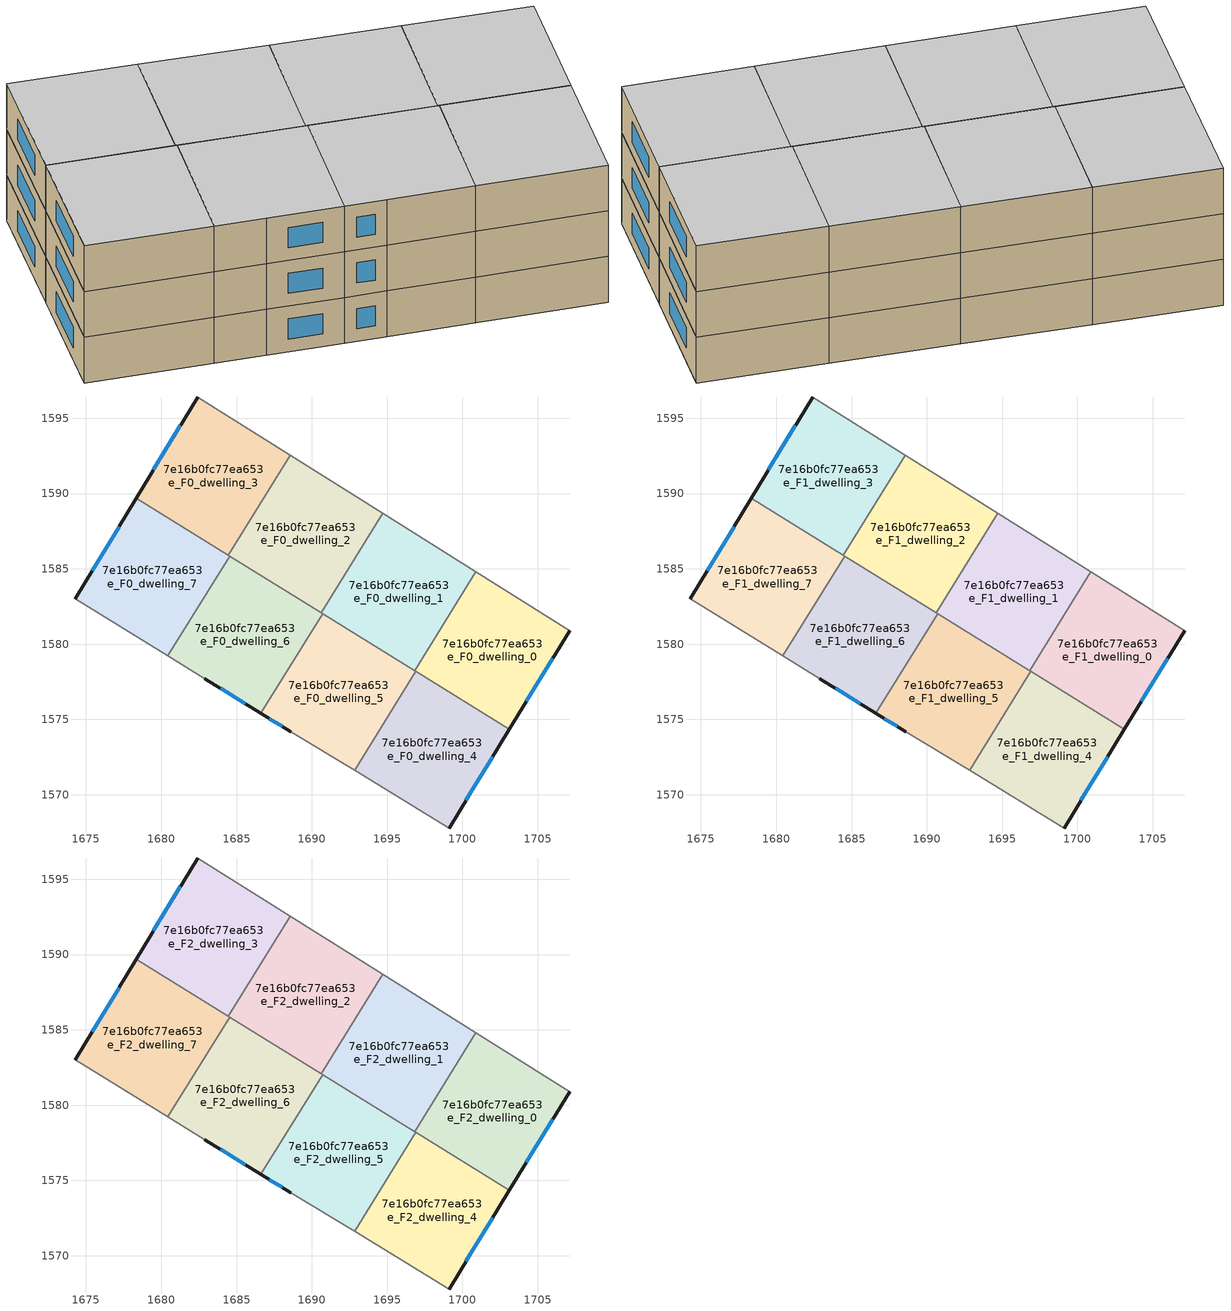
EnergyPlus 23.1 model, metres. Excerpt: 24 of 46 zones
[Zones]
7e16b0fc77ea653e_F0_dwelling_0
 floor ground (EU_floor_Construction): 1707.12,1580.9 1703.12,1574.36 1696.84,1578.24 1700.9,1584.8 z0
 wall outside (EU_wall_Construction): 1703.12,1574.36 1707.12,1580.9 z0:3
 wall to 7e16b0fc77ea653e_F0_dwelling_1 (EU_wall_Construction): 1700.9,1584.8 1696.84,1578.24 z0:3
 wall adiabatic (EU_wall_Construction): 1707.12,1580.9 1700.9,1584.8 z0:3
 wall to 7e16b0fc77ea653e_F0_dwelling_4 (EU_wall_Construction): 1696.91,1578.2 1703.12,1574.36 z0:3
 wall to 7e16b0fc77ea653e_F0_dwelling_5 (EU_wall_Construction): 1696.84,1578.24 1696.91,1578.2 z0:3
 window (EU_Window_Construction): 1704.24,1576.19 1706,1579.07 z0.84:2.16
7e16b0fc77ea653e_F0_dwelling_1
 floor ground (EU_floor_Construction): 1700.9,1584.8 1696.84,1578.24 1690.62,1582.09 1694.71,1588.69 z0
 wall to 7e16b0fc77ea653e_F0_dwelling_2 (EU_wall_Construction): 1694.71,1588.69 1690.62,1582.09 z0:3
 wall adiabatic (EU_wall_Construction): 1700.9,1584.8 1694.71,1588.69 z0:3
 wall to 7e16b0fc77ea653e_F0_dwelling_5 (EU_wall_Construction): 1690.71,1582.03 1696.84,1578.24 z0:3
 wall to 7e16b0fc77ea653e_F0_dwelling_6 (EU_wall_Construction): 1690.62,1582.09 1690.71,1582.03 z0:3
7e16b0fc77ea653e_F0_dwelling_2
 floor ground (EU_floor_Construction): 1694.71,1588.69 1690.62,1582.09 1684.44,1585.91 1688.55,1592.56 z0
 wall to 7e16b0fc77ea653e_F0_dwelling_3 (EU_wall_Construction): 1688.55,1592.56 1684.44,1585.91 z0:3
 wall adiabatic (EU_wall_Construction): 1694.71,1588.69 1688.55,1592.56 z0:3
 wall to 7e16b0fc77ea653e_F0_dwelling_6 (EU_wall_Construction): 1684.54,1585.85 1690.62,1582.09 z0:3
 wall to 7e16b0fc77ea653e_F0_dwelling_7 (EU_wall_Construction): 1684.44,1585.91 1684.54,1585.85 z0:3
7e16b0fc77ea653e_F0_dwelling_3
 floor ground (EU_floor_Construction): 1688.55,1592.56 1684.44,1585.91 1678.33,1589.68 1682.41,1596.42 z0
 wall outside (EU_wall_Construction): 1682.41,1596.42 1678.33,1589.68 z0:3
 wall adiabatic (EU_wall_Construction): 1688.55,1592.56 1682.41,1596.42 z0:3
 wall to 7e16b0fc77ea653e_F0_dwelling_7 (EU_wall_Construction): 1678.33,1589.68 1684.44,1585.91 z0:3
 window (EU_Window_Construction): 1681.27,1594.53 1679.48,1591.57 z0.84:2.16
7e16b0fc77ea653e_F0_dwelling_4
 floor ground (EU_floor_Construction): 1703.12,1574.36 1699.11,1567.79 1692.84,1571.62 1696.91,1578.2 z0
 wall outside (EU_wall_Construction): 1699.11,1567.79 1703.12,1574.36 z0:3
 wall to 7e16b0fc77ea653e_F0_dwelling_5 (EU_wall_Construction): 1696.91,1578.2 1692.84,1571.62 z0:3
 wall adiabatic (EU_wall_Construction): 1692.84,1571.62 1699.11,1567.79 z0:3
 window (EU_Window_Construction): 1700.23,1569.63 1702,1572.52 z0.84:2.16
7e16b0fc77ea653e_F0_dwelling_5
 floor ground (EU_floor_Construction): 1696.91,1578.2 1692.84,1571.62 1688.6,1574.2 1686.61,1575.4 1690.71,1582.03 z0
 wall outside (EU_wall_Construction): 1686.61,1575.4 1688.6,1574.2 z0:3
 wall to 7e16b0fc77ea653e_F0_dwelling_6 (EU_wall_Construction): 1690.71,1582.03 1686.61,1575.4 z0:3
 wall adiabatic (EU_wall_Construction): 1688.6,1574.2 1692.84,1571.62 z0:3
 window (EU_Window_Construction): 1687.17,1575.06 1688.04,1574.53 z0.84:2.16
7e16b0fc77ea653e_F0_dwelling_6
 floor ground (EU_floor_Construction): 1690.71,1582.03 1686.6,1575.4 1682.9,1577.7 1680.44,1579.22 1684.54,1585.85 z0
 wall outside (EU_wall_Construction): 1682.9,1577.7 1686.6,1575.4 z0:3
 wall adiabatic (EU_wall_Construction): 1680.44,1579.22 1682.9,1577.7 z0:3
 wall to 7e16b0fc77ea653e_F0_dwelling_7 (EU_wall_Construction): 1684.54,1585.85 1680.44,1579.22 z0:3
 window (EU_Window_Construction): 1683.94,1577.06 1685.57,1576.04 z0.84:2.16
7e16b0fc77ea653e_F0_dwelling_7
 floor ground (EU_floor_Construction): 1684.54,1585.85 1680.44,1579.22 1674.3,1583.01 1678.33,1589.68 z0
 wall outside (EU_wall_Construction): 1678.33,1589.68 1674.3,1583.01 z0:3
 wall adiabatic (EU_wall_Construction): 1674.3,1583.01 1680.44,1579.22 z0:3
 window (EU_Window_Construction): 1677.2,1587.81 1675.43,1584.88 z0.84:2.16
7e16b0fc77ea653e_F1_dwelling_0
 floor to 7e16b0fc77ea653e_F0_dwelling_0 (EU_floor_Construction): 1707.12,1580.9 1703.12,1574.36 1696.84,1578.24 1700.9,1584.8 z3
 wall outside (EU_wall_Construction): 1703.12,1574.36 1707.12,1580.9 z3:6
 wall to 7e16b0fc77ea653e_F1_dwelling_1 (EU_wall_Construction): 1700.9,1584.8 1696.84,1578.24 z3:6
 wall adiabatic (EU_wall_Construction): 1707.12,1580.9 1700.9,1584.8 z3:6
 wall to 7e16b0fc77ea653e_F1_dwelling_4 (EU_wall_Construction): 1696.91,1578.2 1703.12,1574.36 z3:6
 wall to 7e16b0fc77ea653e_F1_dwelling_5 (EU_wall_Construction): 1696.84,1578.24 1696.91,1578.2 z3:6
 window (EU_Window_Construction): 1704.24,1576.19 1706,1579.07 z3.84:5.16
7e16b0fc77ea653e_F1_dwelling_1
 floor to 7e16b0fc77ea653e_F0_dwelling_1 (EU_floor_Construction): 1700.9,1584.8 1696.84,1578.24 1690.62,1582.09 1694.71,1588.69 z3
 wall to 7e16b0fc77ea653e_F1_dwelling_2 (EU_wall_Construction): 1694.71,1588.69 1690.62,1582.09 z3:6
 wall adiabatic (EU_wall_Construction): 1700.9,1584.8 1694.71,1588.69 z3:6
 wall to 7e16b0fc77ea653e_F1_dwelling_5 (EU_wall_Construction): 1690.71,1582.03 1696.84,1578.24 z3:6
 wall to 7e16b0fc77ea653e_F1_dwelling_6 (EU_wall_Construction): 1690.62,1582.09 1690.71,1582.03 z3:6
7e16b0fc77ea653e_F1_dwelling_2
 floor to 7e16b0fc77ea653e_F0_dwelling_2 (EU_floor_Construction): 1694.71,1588.69 1690.62,1582.09 1684.44,1585.91 1688.55,1592.56 z3
 wall to 7e16b0fc77ea653e_F1_dwelling_3 (EU_wall_Construction): 1688.55,1592.56 1684.44,1585.91 z3:6
 wall adiabatic (EU_wall_Construction): 1694.71,1588.69 1688.55,1592.56 z3:6
 wall to 7e16b0fc77ea653e_F1_dwelling_6 (EU_wall_Construction): 1684.54,1585.85 1690.62,1582.09 z3:6
 wall to 7e16b0fc77ea653e_F1_dwelling_7 (EU_wall_Construction): 1684.44,1585.91 1684.54,1585.85 z3:6
7e16b0fc77ea653e_F1_dwelling_3
 floor to 7e16b0fc77ea653e_F0_dwelling_3 (EU_floor_Construction): 1688.55,1592.56 1684.44,1585.91 1678.33,1589.68 1682.41,1596.42 z3
 wall outside (EU_wall_Construction): 1682.41,1596.42 1678.33,1589.68 z3:6
 wall adiabatic (EU_wall_Construction): 1688.55,1592.56 1682.41,1596.42 z3:6
 wall to 7e16b0fc77ea653e_F1_dwelling_7 (EU_wall_Construction): 1678.33,1589.68 1684.44,1585.91 z3:6
 window (EU_Window_Construction): 1681.27,1594.53 1679.48,1591.57 z3.84:5.16
7e16b0fc77ea653e_F1_dwelling_4
 floor to 7e16b0fc77ea653e_F0_dwelling_4 (EU_floor_Construction): 1703.12,1574.36 1699.11,1567.79 1692.84,1571.62 1696.91,1578.2 z3
 wall outside (EU_wall_Construction): 1699.11,1567.79 1703.12,1574.36 z3:6
 wall to 7e16b0fc77ea653e_F1_dwelling_5 (EU_wall_Construction): 1696.91,1578.2 1692.84,1571.62 z3:6
 wall adiabatic (EU_wall_Construction): 1692.84,1571.62 1699.11,1567.79 z3:6
 window (EU_Window_Construction): 1700.23,1569.63 1702,1572.52 z3.84:5.16
7e16b0fc77ea653e_F1_dwelling_5
 floor to 7e16b0fc77ea653e_F0_dwelling_5 (EU_floor_Construction): 1696.91,1578.2 1692.84,1571.62 1688.6,1574.2 1686.61,1575.4 1690.71,1582.03 z3
 wall outside (EU_wall_Construction): 1686.61,1575.4 1688.6,1574.2 z3:6
 wall to 7e16b0fc77ea653e_F1_dwelling_6 (EU_wall_Construction): 1690.71,1582.03 1686.61,1575.4 z3:6
 wall adiabatic (EU_wall_Construction): 1688.6,1574.2 1692.84,1571.62 z3:6
 window (EU_Window_Construction): 1687.17,1575.06 1688.04,1574.53 z3.84:5.16
7e16b0fc77ea653e_F1_dwelling_6
 floor to 7e16b0fc77ea653e_F0_dwelling_6 (EU_floor_Construction): 1690.71,1582.03 1686.6,1575.4 1682.9,1577.7 1680.44,1579.22 1684.54,1585.85 z3
 wall outside (EU_wall_Construction): 1682.9,1577.7 1686.6,1575.4 z3:6
 wall adiabatic (EU_wall_Construction): 1680.44,1579.22 1682.9,1577.7 z3:6
 wall to 7e16b0fc77ea653e_F1_dwelling_7 (EU_wall_Construction): 1684.54,1585.85 1680.44,1579.22 z3:6
 window (EU_Window_Construction): 1683.94,1577.06 1685.57,1576.04 z3.84:5.16
7e16b0fc77ea653e_F1_dwelling_7
 floor to 7e16b0fc77ea653e_F0_dwelling_7 (EU_floor_Construction): 1684.54,1585.85 1680.44,1579.22 1674.3,1583.01 1678.33,1589.68 z3
 wall outside (EU_wall_Construction): 1678.33,1589.68 1674.3,1583.01 z3:6
 wall adiabatic (EU_wall_Construction): 1674.3,1583.01 1680.44,1579.22 z3:6
 window (EU_Window_Construction): 1677.2,1587.81 1675.43,1584.88 z3.84:5.16
7e16b0fc77ea653e_F2_dwelling_0
 floor to 7e16b0fc77ea653e_F1_dwelling_0 (EU_floor_Construction): 1707.12,1580.9 1703.12,1574.36 1696.84,1578.24 1700.9,1584.8 z6
 wall outside (EU_wall_Construction): 1703.12,1574.36 1707.12,1580.9 z6:9
 wall to 7e16b0fc77ea653e_F2_dwelling_1 (EU_wall_Construction): 1700.9,1584.8 1696.84,1578.24 z6:9
 wall adiabatic (EU_wall_Construction): 1707.12,1580.9 1700.9,1584.8 z6:9
 wall to 7e16b0fc77ea653e_F2_dwelling_4 (EU_wall_Construction): 1696.91,1578.2 1703.12,1574.36 z6:9
 wall to 7e16b0fc77ea653e_F2_dwelling_5 (EU_wall_Construction): 1696.84,1578.24 1696.91,1578.2 z6:9
 window (EU_Window_Construction): 1704.24,1576.19 1706,1579.07 z6.84:8.16
 ceiling to 7e16b0fc77ea653e_F3_dwelling_0 (EU_floor_Construction): 1703.12,1574.36 1707.12,1580.9 1700.9,1584.8 1696.84,1578.24 z9
7e16b0fc77ea653e_F2_dwelling_1
 floor to 7e16b0fc77ea653e_F1_dwelling_1 (EU_floor_Construction): 1700.9,1584.8 1696.84,1578.24 1690.62,1582.09 1694.71,1588.69 z6
 wall to 7e16b0fc77ea653e_F2_dwelling_2 (EU_wall_Construction): 1694.71,1588.69 1690.62,1582.09 z6:9
 wall adiabatic (EU_wall_Construction): 1700.9,1584.8 1694.71,1588.69 z6:9
 wall to 7e16b0fc77ea653e_F2_dwelling_5 (EU_wall_Construction): 1690.71,1582.03 1696.84,1578.24 z6:9
 wall to 7e16b0fc77ea653e_F2_dwelling_6 (EU_wall_Construction): 1690.62,1582.09 1690.71,1582.03 z6:9
 ceiling to 7e16b0fc77ea653e_F3_dwelling_1 (EU_floor_Construction): 1696.84,1578.24 1700.9,1584.8 1694.71,1588.69 1690.62,1582.09 z9
7e16b0fc77ea653e_F2_dwelling_2
 floor to 7e16b0fc77ea653e_F1_dwelling_2 (EU_floor_Construction): 1694.71,1588.69 1690.62,1582.09 1684.44,1585.91 1688.55,1592.56 z6
 wall to 7e16b0fc77ea653e_F2_dwelling_3 (EU_wall_Construction): 1688.55,1592.56 1684.44,1585.91 z6:9
 wall adiabatic (EU_wall_Construction): 1694.71,1588.69 1688.55,1592.56 z6:9
 wall to 7e16b0fc77ea653e_F2_dwelling_6 (EU_wall_Construction): 1684.54,1585.85 1690.62,1582.09 z6:9
 wall to 7e16b0fc77ea653e_F2_dwelling_7 (EU_wall_Construction): 1684.44,1585.91 1684.54,1585.85 z6:9
 ceiling to 7e16b0fc77ea653e_F3_dwelling_2 (EU_floor_Construction): 1690.62,1582.09 1694.71,1588.69 1688.55,1592.56 1684.44,1585.91 z9
7e16b0fc77ea653e_F2_dwelling_3
 floor to 7e16b0fc77ea653e_F1_dwelling_3 (EU_floor_Construction): 1688.55,1592.56 1684.44,1585.91 1678.33,1589.68 1682.41,1596.42 z6
 wall outside (EU_wall_Construction): 1682.41,1596.42 1678.33,1589.68 z6:9
 wall adiabatic (EU_wall_Construction): 1688.55,1592.56 1682.41,1596.42 z6:9
 wall to 7e16b0fc77ea653e_F2_dwelling_7 (EU_wall_Construction): 1678.33,1589.68 1684.44,1585.91 z6:9
 window (EU_Window_Construction): 1681.27,1594.53 1679.48,1591.57 z6.84:8.16
 ceiling to 7e16b0fc77ea653e_F3_dwelling_3 (EU_floor_Construction): 1684.44,1585.91 1688.55,1592.56 1682.41,1596.42 1678.33,1589.68 z9
7e16b0fc77ea653e_F2_dwelling_4
 floor to 7e16b0fc77ea653e_F1_dwelling_4 (EU_floor_Construction): 1703.12,1574.36 1699.11,1567.79 1692.84,1571.62 1696.91,1578.2 z6
 wall outside (EU_wall_Construction): 1699.11,1567.79 1703.12,1574.36 z6:9
 wall to 7e16b0fc77ea653e_F2_dwelling_5 (EU_wall_Construction): 1696.91,1578.2 1692.84,1571.62 z6:9
 wall adiabatic (EU_wall_Construction): 1692.84,1571.62 1699.11,1567.79 z6:9
 window (EU_Window_Construction): 1700.23,1569.63 1702,1572.52 z6.84:8.16
 ceiling to 7e16b0fc77ea653e_F3_dwelling_4 (EU_floor_Construction): 1699.11,1567.79 1703.12,1574.36 1696.91,1578.2 1692.84,1571.62 z9
7e16b0fc77ea653e_F2_dwelling_5
 floor to 7e16b0fc77ea653e_F1_dwelling_5 (EU_floor_Construction): 1696.91,1578.2 1692.84,1571.62 1688.6,1574.2 1686.61,1575.4 1690.71,1582.03 z6
 wall outside (EU_wall_Construction): 1686.61,1575.4 1688.6,1574.2 z6:9
 wall to 7e16b0fc77ea653e_F2_dwelling_6 (EU_wall_Construction): 1690.71,1582.03 1686.61,1575.4 z6:9
 wall adiabatic (EU_wall_Construction): 1688.6,1574.2 1692.84,1571.62 z6:9
 window (EU_Window_Construction): 1687.17,1575.06 1688.04,1574.53 z6.84:8.16
 ceiling to 7e16b0fc77ea653e_F3_dwelling_5 (EU_floor_Construction): 1692.84,1571.62 1696.91,1578.2 1690.71,1582.03 1686.61,1575.4 1688.6,1574.2 z9
7e16b0fc77ea653e_F2_dwelling_6
 floor to 7e16b0fc77ea653e_F1_dwelling_6 (EU_floor_Construction): 1690.71,1582.03 1686.6,1575.4 1682.9,1577.7 1680.44,1579.22 1684.54,1585.85 z6
 wall outside (EU_wall_Construction): 1682.9,1577.7 1686.6,1575.4 z6:9
 wall adiabatic (EU_wall_Construction): 1680.44,1579.22 1682.9,1577.7 z6:9
 wall to 7e16b0fc77ea653e_F2_dwelling_7 (EU_wall_Construction): 1684.54,1585.85 1680.44,1579.22 z6:9
 window (EU_Window_Construction): 1683.94,1577.06 1685.57,1576.04 z6.84:8.16
 ceiling to 7e16b0fc77ea653e_F3_dwelling_6 (EU_floor_Construction): 1686.6,1575.4 1690.71,1582.03 1684.54,1585.85 1680.44,1579.22 1682.9,1577.7 z9
7e16b0fc77ea653e_F2_dwelling_7
 floor to 7e16b0fc77ea653e_F1_dwelling_7 (EU_floor_Construction): 1684.54,1585.85 1680.44,1579.22 1674.3,1583.01 1678.33,1589.68 z6
 wall outside (EU_wall_Construction): 1678.33,1589.68 1674.3,1583.01 z6:9
 wall adiabatic (EU_wall_Construction): 1674.3,1583.01 1680.44,1579.22 z6:9
 window (EU_Window_Construction): 1677.2,1587.81 1675.43,1584.88 z6.84:8.16
 ceiling to 7e16b0fc77ea653e_F3_dwelling_7 (EU_floor_Construction): 1680.44,1579.22 1684.54,1585.85 1678.33,1589.68 1674.3,1583.01 z9
[Building]
EU S2 Campaign: North Axis=0; Terrain=City; Solar Distribution=FullExterior
[Site:Location]
Lyon-Bron: Latitude=45.75; Longitude=5; Time Zone=1; Elevation=198
[SizingPeriod:WeatherFileDays]
AnnualSizingPeriod: Begin Month=1; Begin Day of Month=1; End Month=12; End Day of Month=31; Day of Week for Start Day=Monday; Use Weather File Daylight Saving Period=No; Use Weather File Rain and Snow Indicators=No
[MATERIAL]
EU_InternalMass_Material: Roughness=MediumRough; Thickness=0.1; Conductivity=1; Density=1800; Specific Heat=900; Thermal Absorptance=0.9; Solar Absorptance=0.7; Visible Absorptance=0.7
[MATERIAL:NOMASS] Roughness=MediumRough; Thermal Absorptance=0.9; Solar Absorptance=0.7; Visible Absorptance=0.7
Name | Thermal Resistance
EU_wall_NoMass | 0.776494
EU_floor_NoMass | 0.421597
[WINDOWMATERIAL:SIMPLEGLAZINGSYSTEM]
EU_Window_SimpleGlazing: UFactor=4.24961; Solar Heat Gain Coefficient=0.83; Visible Transmittance=0.83
[CONSTRUCTION]
EU_wall_Construction: EU_wall_NoMass
EU_floor_Construction: EU_floor_NoMass
EU_Window_Construction: EU_Window_SimpleGlazing
EU_InternalMass_Construction: EU_InternalMass_Material
[ZONE] Type=1; Multiplier=1; Ceiling Height=autocalculate; Floor Area=autocalculate; Part of Total Floor Area=Yes
Name | Volume
7e16b0fc77ea653e_F0_dwelling_0; 7e16b0fc77ea653e_F1_dwelling_0; 7e16b0fc77ea653e_F2_dwelling_0 | 169.764
7e16b0fc77ea653e_F0_dwelling_1; 7e16b0fc77ea653e_F1_dwelling_1; 7e16b0fc77ea653e_F2_dwelling_1 | 169.765
7e16b0fc77ea653e_F0_dwelling_2; 7e16b0fc77ea653e_F1_dwelling_2; 7e16b0fc77ea653e_F2_dwelling_2 | 169.767
7e16b0fc77ea653e_F0_dwelling_3; 7e16b0fc77ea653e_F1_dwelling_3; 7e16b0fc77ea653e_F2_dwelling_3 | 169.786
7e16b0fc77ea653e_F0_dwelling_4; 7e16b0fc77ea653e_F1_dwelling_4; 7e16b0fc77ea653e_F2_dwelling_4 | 169.756
7e16b0fc77ea653e_F0_dwelling_5; 7e16b0fc77ea653e_F1_dwelling_5; 7e16b0fc77ea653e_F2_dwelling_5 | 169.797
7e16b0fc77ea653e_F0_dwelling_6; 7e16b0fc77ea653e_F1_dwelling_6; 7e16b0fc77ea653e_F2_dwelling_6 | 169.688
7e16b0fc77ea653e_F0_dwelling_7; 7e16b0fc77ea653e_F1_dwelling_7; 7e16b0fc77ea653e_F2_dwelling_7 | 169.778
[INTERNALMASS] Construction=EU_InternalMass_Construction
Name | Zone or ZoneList | Surface Area
7e16b0fc77ea653e_F0_dwelling_0_EU_InternalMass | 7e16b0fc77ea653e_F0_dwelling_0 | 56.588
7e16b0fc77ea653e_F0_dwelling_1_EU_InternalMass | 7e16b0fc77ea653e_F0_dwelling_1 | 56.5885
7e16b0fc77ea653e_F0_dwelling_2_EU_InternalMass | 7e16b0fc77ea653e_F0_dwelling_2 | 56.5894
7e16b0fc77ea653e_F0_dwelling_3_EU_InternalMass | 7e16b0fc77ea653e_F0_dwelling_3 | 56.5954
7e16b0fc77ea653e_F0_dwelling_4_EU_InternalMass | 7e16b0fc77ea653e_F0_dwelling_4 | 56.5853
7e16b0fc77ea653e_F0_dwelling_5_EU_InternalMass | 7e16b0fc77ea653e_F0_dwelling_5 | 56.5991
7e16b0fc77ea653e_F0_dwelling_6_EU_InternalMass | 7e16b0fc77ea653e_F0_dwelling_6 | 56.5854
7e16b0fc77ea653e_F0_dwelling_7_EU_InternalMass | 7e16b0fc77ea653e_F0_dwelling_7 | 56.5925
7e16b0fc77ea653e_F1_dwelling_0_EU_InternalMass | 7e16b0fc77ea653e_F1_dwelling_0 | 56.588
7e16b0fc77ea653e_F1_dwelling_1_EU_InternalMass | 7e16b0fc77ea653e_F1_dwelling_1 | 56.5885
7e16b0fc77ea653e_F1_dwelling_2_EU_InternalMass | 7e16b0fc77ea653e_F1_dwelling_2 | 56.5894
7e16b0fc77ea653e_F1_dwelling_3_EU_InternalMass | 7e16b0fc77ea653e_F1_dwelling_3 | 56.5954
7e16b0fc77ea653e_F1_dwelling_4_EU_InternalMass | 7e16b0fc77ea653e_F1_dwelling_4 | 56.5853
7e16b0fc77ea653e_F1_dwelling_5_EU_InternalMass | 7e16b0fc77ea653e_F1_dwelling_5 | 56.5991
7e16b0fc77ea653e_F1_dwelling_6_EU_InternalMass | 7e16b0fc77ea653e_F1_dwelling_6 | 56.5854
7e16b0fc77ea653e_F1_dwelling_7_EU_InternalMass | 7e16b0fc77ea653e_F1_dwelling_7 | 56.5925
7e16b0fc77ea653e_F2_dwelling_0_EU_InternalMass | 7e16b0fc77ea653e_F2_dwelling_0 | 56.588
7e16b0fc77ea653e_F2_dwelling_1_EU_InternalMass | 7e16b0fc77ea653e_F2_dwelling_1 | 56.5885
7e16b0fc77ea653e_F2_dwelling_2_EU_InternalMass | 7e16b0fc77ea653e_F2_dwelling_2 | 56.5894
7e16b0fc77ea653e_F2_dwelling_3_EU_InternalMass | 7e16b0fc77ea653e_F2_dwelling_3 | 56.5954
7e16b0fc77ea653e_F2_dwelling_4_EU_InternalMass | 7e16b0fc77ea653e_F2_dwelling_4 | 56.5853
7e16b0fc77ea653e_F2_dwelling_5_EU_InternalMass | 7e16b0fc77ea653e_F2_dwelling_5 | 56.5991
7e16b0fc77ea653e_F2_dwelling_6_EU_InternalMass | 7e16b0fc77ea653e_F2_dwelling_6 | 56.5854
7e16b0fc77ea653e_F2_dwelling_7_EU_InternalMass | 7e16b0fc77ea653e_F2_dwelling_7 | 56.5925
[OTHEREQUIPMENT] Fuel Type=Electricity; Design Level Calculation Method=Watts/Area; Power per Zone Floor Area=1; Fraction Latent=0; Fraction Radiant=0; Fraction Lost=0; Carbon Dioxide Generation Rate=0; EndUse Subcategory=EU_Step8_InternalGains
Name | Zone or ZoneList or Space or SpaceList | Schedule
EU_Step8_InternalGain_7e16b0fc77ea653e_F0_dwelling_0_f000 | 7e16b0fc77ea653e_F0_dwelling_0 | EU_Step8_GainSchedule_7e16b0fc77ea653e_F0_dwelling_0_f000
EU_Step8_InternalGain_7e16b0fc77ea653e_F0_dwelling_1_f000 | 7e16b0fc77ea653e_F0_dwelling_1 | EU_Step8_GainSchedule_7e16b0fc77ea653e_F0_dwelling_1_f000
EU_Step8_InternalGain_7e16b0fc77ea653e_F0_dwelling_2_f000 | 7e16b0fc77ea653e_F0_dwelling_2 | EU_Step8_GainSchedule_7e16b0fc77ea653e_F0_dwelling_2_f000
EU_Step8_InternalGain_7e16b0fc77ea653e_F0_dwelling_3_f000 | 7e16b0fc77ea653e_F0_dwelling_3 | EU_Step8_GainSchedule_7e16b0fc77ea653e_F0_dwelling_3_f000
EU_Step8_InternalGain_7e16b0fc77ea653e_F0_dwelling_4_f000 | 7e16b0fc77ea653e_F0_dwelling_4 | EU_Step8_GainSchedule_7e16b0fc77ea653e_F0_dwelling_4_f000
EU_Step8_InternalGain_7e16b0fc77ea653e_F0_dwelling_5_f000 | 7e16b0fc77ea653e_F0_dwelling_5 | EU_Step8_GainSchedule_7e16b0fc77ea653e_F0_dwelling_5_f000
EU_Step8_InternalGain_7e16b0fc77ea653e_F0_dwelling_6_f000 | 7e16b0fc77ea653e_F0_dwelling_6 | EU_Step8_GainSchedule_7e16b0fc77ea653e_F0_dwelling_6_f000
EU_Step8_InternalGain_7e16b0fc77ea653e_F0_dwelling_7_f000 | 7e16b0fc77ea653e_F0_dwelling_7 | EU_Step8_GainSchedule_7e16b0fc77ea653e_F0_dwelling_7_f000
EU_Step8_InternalGain_7e16b0fc77ea653e_F1_dwelling_0_f000 | 7e16b0fc77ea653e_F1_dwelling_0 | EU_Step8_GainSchedule_7e16b0fc77ea653e_F1_dwelling_0_f000
EU_Step8_InternalGain_7e16b0fc77ea653e_F1_dwelling_1_f000 | 7e16b0fc77ea653e_F1_dwelling_1 | EU_Step8_GainSchedule_7e16b0fc77ea653e_F1_dwelling_1_f000
EU_Step8_InternalGain_7e16b0fc77ea653e_F1_dwelling_2_f000 | 7e16b0fc77ea653e_F1_dwelling_2 | EU_Step8_GainSchedule_7e16b0fc77ea653e_F1_dwelling_2_f000
EU_Step8_InternalGain_7e16b0fc77ea653e_F1_dwelling_3_f000 | 7e16b0fc77ea653e_F1_dwelling_3 | EU_Step8_GainSchedule_7e16b0fc77ea653e_F1_dwelling_3_f000
EU_Step8_InternalGain_7e16b0fc77ea653e_F1_dwelling_4_f000 | 7e16b0fc77ea653e_F1_dwelling_4 | EU_Step8_GainSchedule_7e16b0fc77ea653e_F1_dwelling_4_f000
EU_Step8_InternalGain_7e16b0fc77ea653e_F1_dwelling_5_f000 | 7e16b0fc77ea653e_F1_dwelling_5 | EU_Step8_GainSchedule_7e16b0fc77ea653e_F1_dwelling_5_f000
EU_Step8_InternalGain_7e16b0fc77ea653e_F1_dwelling_6_f000 | 7e16b0fc77ea653e_F1_dwelling_6 | EU_Step8_GainSchedule_7e16b0fc77ea653e_F1_dwelling_6_f000
EU_Step8_InternalGain_7e16b0fc77ea653e_F1_dwelling_7_f000 | 7e16b0fc77ea653e_F1_dwelling_7 | EU_Step8_GainSchedule_7e16b0fc77ea653e_F1_dwelling_7_f000
EU_Step8_InternalGain_7e16b0fc77ea653e_F2_dwelling_0_f000 | 7e16b0fc77ea653e_F2_dwelling_0 | EU_Step8_GainSchedule_7e16b0fc77ea653e_F2_dwelling_0_f000
EU_Step8_InternalGain_7e16b0fc77ea653e_F2_dwelling_1_f000 | 7e16b0fc77ea653e_F2_dwelling_1 | EU_Step8_GainSchedule_7e16b0fc77ea653e_F2_dwelling_1_f000
EU_Step8_InternalGain_7e16b0fc77ea653e_F2_dwelling_2_f000 | 7e16b0fc77ea653e_F2_dwelling_2 | EU_Step8_GainSchedule_7e16b0fc77ea653e_F2_dwelling_2_f000
EU_Step8_InternalGain_7e16b0fc77ea653e_F2_dwelling_3_f000 | 7e16b0fc77ea653e_F2_dwelling_3 | EU_Step8_GainSchedule_7e16b0fc77ea653e_F2_dwelling_3_f000
EU_Step8_InternalGain_7e16b0fc77ea653e_F2_dwelling_4_f000 | 7e16b0fc77ea653e_F2_dwelling_4 | EU_Step8_GainSchedule_7e16b0fc77ea653e_F2_dwelling_4_f000
EU_Step8_InternalGain_7e16b0fc77ea653e_F2_dwelling_5_f000 | 7e16b0fc77ea653e_F2_dwelling_5 | EU_Step8_GainSchedule_7e16b0fc77ea653e_F2_dwelling_5_f000
EU_Step8_InternalGain_7e16b0fc77ea653e_F2_dwelling_6_f000 | 7e16b0fc77ea653e_F2_dwelling_6 | EU_Step8_GainSchedule_7e16b0fc77ea653e_F2_dwelling_6_f000
EU_Step8_InternalGain_7e16b0fc77ea653e_F2_dwelling_7_f000 | 7e16b0fc77ea653e_F2_dwelling_7 | EU_Step8_GainSchedule_7e16b0fc77ea653e_F2_dwelling_7_f000
[ZONEVENTILATION:DESIGNFLOWRATE] Schedule=EU_AlwaysOn; Design Flow Rate Calculation Method=AirChanges/Hour; Air Changes per Hour=0.693814; Ventilation Type=Natural; Fan Pressure Rise=0; Fan Total Efficiency=1; Constant Term Coefficient=1; Temperature Term Coefficient=0; Velocity Term Coefficient=0; Velocity Squared Term Coefficient=0; Minimum Indoor Temperature=-100; Maximum Indoor Temperature=100; Delta Temperature=-100; Minimum Outdoor Temperature=-100; Maximum Outdoor Temperature=100; Maximum Wind Speed=40
Name | Zone or ZoneList or Space or SpaceList
EU_ConstantAir_7e16b0fc77ea653e_F0_dwelling_0 | 7e16b0fc77ea653e_F0_dwelling_0
EU_ConstantAir_7e16b0fc77ea653e_F0_dwelling_1 | 7e16b0fc77ea653e_F0_dwelling_1
EU_ConstantAir_7e16b0fc77ea653e_F0_dwelling_2 | 7e16b0fc77ea653e_F0_dwelling_2
EU_ConstantAir_7e16b0fc77ea653e_F0_dwelling_3 | 7e16b0fc77ea653e_F0_dwelling_3
EU_ConstantAir_7e16b0fc77ea653e_F0_dwelling_4 | 7e16b0fc77ea653e_F0_dwelling_4
EU_ConstantAir_7e16b0fc77ea653e_F0_dwelling_5 | 7e16b0fc77ea653e_F0_dwelling_5
EU_ConstantAir_7e16b0fc77ea653e_F0_dwelling_6 | 7e16b0fc77ea653e_F0_dwelling_6
EU_ConstantAir_7e16b0fc77ea653e_F0_dwelling_7 | 7e16b0fc77ea653e_F0_dwelling_7
EU_ConstantAir_7e16b0fc77ea653e_F1_dwelling_0 | 7e16b0fc77ea653e_F1_dwelling_0
EU_ConstantAir_7e16b0fc77ea653e_F1_dwelling_1 | 7e16b0fc77ea653e_F1_dwelling_1
EU_ConstantAir_7e16b0fc77ea653e_F1_dwelling_2 | 7e16b0fc77ea653e_F1_dwelling_2
EU_ConstantAir_7e16b0fc77ea653e_F1_dwelling_3 | 7e16b0fc77ea653e_F1_dwelling_3
EU_ConstantAir_7e16b0fc77ea653e_F1_dwelling_4 | 7e16b0fc77ea653e_F1_dwelling_4
EU_ConstantAir_7e16b0fc77ea653e_F1_dwelling_5 | 7e16b0fc77ea653e_F1_dwelling_5
EU_ConstantAir_7e16b0fc77ea653e_F1_dwelling_6 | 7e16b0fc77ea653e_F1_dwelling_6
EU_ConstantAir_7e16b0fc77ea653e_F1_dwelling_7 | 7e16b0fc77ea653e_F1_dwelling_7
EU_ConstantAir_7e16b0fc77ea653e_F2_dwelling_0 | 7e16b0fc77ea653e_F2_dwelling_0
EU_ConstantAir_7e16b0fc77ea653e_F2_dwelling_1 | 7e16b0fc77ea653e_F2_dwelling_1
EU_ConstantAir_7e16b0fc77ea653e_F2_dwelling_2 | 7e16b0fc77ea653e_F2_dwelling_2
EU_ConstantAir_7e16b0fc77ea653e_F2_dwelling_3 | 7e16b0fc77ea653e_F2_dwelling_3
EU_ConstantAir_7e16b0fc77ea653e_F2_dwelling_4 | 7e16b0fc77ea653e_F2_dwelling_4
EU_ConstantAir_7e16b0fc77ea653e_F2_dwelling_5 | 7e16b0fc77ea653e_F2_dwelling_5
EU_ConstantAir_7e16b0fc77ea653e_F2_dwelling_6 | 7e16b0fc77ea653e_F2_dwelling_6
EU_ConstantAir_7e16b0fc77ea653e_F2_dwelling_7 | 7e16b0fc77ea653e_F2_dwelling_7
[HVACTEMPLATE:THERMOSTAT] Constant Heating Setpoint=20; Constant Cooling Setpoint=50
EU_HeatOnly_7e16b0fc77ea653e_F0_dwelling_0; EU_HeatOnly_7e16b0fc77ea653e_F0_dwelling_1; EU_HeatOnly_7e16b0fc77ea653e_F0_dwelling_2; EU_HeatOnly_7e16b0fc77ea653e_F0_dwelling_3; EU_HeatOnly_7e16b0fc77ea653e_F0_dwelling_4; EU_HeatOnly_7e16b0fc77ea653e_F0_dwelling_5; EU_HeatOnly_7e16b0fc77ea653e_F0_dwelling_6; EU_HeatOnly_7e16b0fc77ea653e_F0_dwelling_7; EU_HeatOnly_7e16b0fc77ea653e_F1_dwelling_0; EU_HeatOnly_7e16b0fc77ea653e_F1_dwelling_1; EU_HeatOnly_7e16b0fc77ea653e_F1_dwelling_2; EU_HeatOnly_7e16b0fc77ea653e_F1_dwelling_3; EU_HeatOnly_7e16b0fc77ea653e_F1_dwelling_4; EU_HeatOnly_7e16b0fc77ea653e_F1_dwelling_5; EU_HeatOnly_7e16b0fc77ea653e_F1_dwelling_6; EU_HeatOnly_7e16b0fc77ea653e_F1_dwelling_7; EU_HeatOnly_7e16b0fc77ea653e_F2_dwelling_0; EU_HeatOnly_7e16b0fc77ea653e_F2_dwelling_1; EU_HeatOnly_7e16b0fc77ea653e_F2_dwelling_2; EU_HeatOnly_7e16b0fc77ea653e_F2_dwelling_3; EU_HeatOnly_7e16b0fc77ea653e_F2_dwelling_4; EU_HeatOnly_7e16b0fc77ea653e_F2_dwelling_5; EU_HeatOnly_7e16b0fc77ea653e_F2_dwelling_6; EU_HeatOnly_7e16b0fc77ea653e_F2_dwelling_7; EU_HeatOnly_7e16b0fc77ea653e_F3_dwelling_0; EU_HeatOnly_7e16b0fc77ea653e_F3_dwelling_1; EU_HeatOnly_7e16b0fc77ea653e_F3_dwelling_2; EU_HeatOnly_7e16b0fc77ea653e_F3_dwelling_3; EU_HeatOnly_7e16b0fc77ea653e_F3_dwelling_4; EU_HeatOnly_7e16b0fc77ea653e_F3_dwelling_5; EU_HeatOnly_7e16b0fc77ea653e_F3_dwelling_6; EU_HeatOnly_7e16b0fc77ea653e_F3_dwelling_7; EU_HeatOnly_7e16b0fc77ea653e_F4_dwelling_0; EU_HeatOnly_7e16b0fc77ea653e_F4_dwelling_1; EU_HeatOnly_7e16b0fc77ea653e_F4_dwelling_2; EU_HeatOnly_7e16b0fc77ea653e_F4_dwelling_3; EU_HeatOnly_7e16b0fc77ea653e_F4_dwelling_4; EU_HeatOnly_7e16b0fc77ea653e_F4_dwelling_5; EU_HeatOnly_7e16b0fc77ea653e_F4_dwelling_6; EU_HeatOnly_7e16b0fc77ea653e_F5_dwelling_0; EU_HeatOnly_7e16b0fc77ea653e_F5_dwelling_1; EU_HeatOnly_7e16b0fc77ea653e_F5_dwelling_2; EU_HeatOnly_7e16b0fc77ea653e_F5_dwelling_3; EU_HeatOnly_7e16b0fc77ea653e_F5_dwelling_4; EU_HeatOnly_7e16b0fc77ea653e_F5_dwelling_5; EU_HeatOnly_7e16b0fc77ea653e_F5_dwelling_6
[HVACTEMPLATE:ZONE:IDEALLOADSAIRSYSTEM] System Availability Schedule=EU_AlwaysOn; Maximum Heating Supply Air Temperature=50; Minimum Cooling Supply Air Temperature=13; Maximum Heating Supply Air Humidity Ratio=0.0156; Minimum Cooling Supply Air Humidity Ratio=0.0077; Heating Limit=NoLimit; Cooling Limit=NoLimit; Heating Availability Schedule=EU_AlwaysOn; Cooling Availability Schedule=EU_CoolingOff; Dehumidification Control Type=ConstantSensibleHeatRatio; Cooling Sensible Heat Ratio=0.7; Dehumidification Setpoint=60; Humidification Control Type=None; Humidification Setpoint=30; Outdoor Air Method=None; Outdoor Air Flow Rate per Person=0.00944; Outdoor Air Flow Rate per Zone Floor Area=0; Outdoor Air Flow Rate per Zone=0; Demand Controlled Ventilation Type=None; Outdoor Air Economizer Type=NoEconomizer; Heat Recovery Type=None; Sensible Heat Recovery Effectiveness=0.7; Latent Heat Recovery Effectiveness=0.65
Name | Template Thermostat
7e16b0fc77ea653e_F0_dwelling_0 | EU_HeatOnly_7e16b0fc77ea653e_F0_dwelling_0
7e16b0fc77ea653e_F0_dwelling_1 | EU_HeatOnly_7e16b0fc77ea653e_F0_dwelling_1
7e16b0fc77ea653e_F0_dwelling_2 | EU_HeatOnly_7e16b0fc77ea653e_F0_dwelling_2
7e16b0fc77ea653e_F0_dwelling_3 | EU_HeatOnly_7e16b0fc77ea653e_F0_dwelling_3
7e16b0fc77ea653e_F0_dwelling_4 | EU_HeatOnly_7e16b0fc77ea653e_F0_dwelling_4
7e16b0fc77ea653e_F0_dwelling_5 | EU_HeatOnly_7e16b0fc77ea653e_F0_dwelling_5
7e16b0fc77ea653e_F0_dwelling_6 | EU_HeatOnly_7e16b0fc77ea653e_F0_dwelling_6
7e16b0fc77ea653e_F0_dwelling_7 | EU_HeatOnly_7e16b0fc77ea653e_F0_dwelling_7
7e16b0fc77ea653e_F1_dwelling_0 | EU_HeatOnly_7e16b0fc77ea653e_F1_dwelling_0
7e16b0fc77ea653e_F1_dwelling_1 | EU_HeatOnly_7e16b0fc77ea653e_F1_dwelling_1
7e16b0fc77ea653e_F1_dwelling_2 | EU_HeatOnly_7e16b0fc77ea653e_F1_dwelling_2
7e16b0fc77ea653e_F1_dwelling_3 | EU_HeatOnly_7e16b0fc77ea653e_F1_dwelling_3
7e16b0fc77ea653e_F1_dwelling_4 | EU_HeatOnly_7e16b0fc77ea653e_F1_dwelling_4
7e16b0fc77ea653e_F1_dwelling_5 | EU_HeatOnly_7e16b0fc77ea653e_F1_dwelling_5
7e16b0fc77ea653e_F1_dwelling_6 | EU_HeatOnly_7e16b0fc77ea653e_F1_dwelling_6
7e16b0fc77ea653e_F1_dwelling_7 | EU_HeatOnly_7e16b0fc77ea653e_F1_dwelling_7
7e16b0fc77ea653e_F2_dwelling_0 | EU_HeatOnly_7e16b0fc77ea653e_F2_dwelling_0
7e16b0fc77ea653e_F2_dwelling_1 | EU_HeatOnly_7e16b0fc77ea653e_F2_dwelling_1
7e16b0fc77ea653e_F2_dwelling_2 | EU_HeatOnly_7e16b0fc77ea653e_F2_dwelling_2
7e16b0fc77ea653e_F2_dwelling_3 | EU_HeatOnly_7e16b0fc77ea653e_F2_dwelling_3
7e16b0fc77ea653e_F2_dwelling_4 | EU_HeatOnly_7e16b0fc77ea653e_F2_dwelling_4
7e16b0fc77ea653e_F2_dwelling_5 | EU_HeatOnly_7e16b0fc77ea653e_F2_dwelling_5
7e16b0fc77ea653e_F2_dwelling_6 | EU_HeatOnly_7e16b0fc77ea653e_F2_dwelling_6
7e16b0fc77ea653e_F2_dwelling_7 | EU_HeatOnly_7e16b0fc77ea653e_F2_dwelling_7
[SIZING:ZONE] Zone Cooling Design Supply Air Temperature Input Method=SupplyAirTemperature; Zone Cooling Design Supply Air Temperature=13; Zone Heating Design Supply Air Temperature Input Method=SupplyAirTemperature; Zone Heating Design Supply Air Temperature=50; Zone Cooling Design Supply Air Humidity Ratio=0.008; Zone Heating Design Supply Air Humidity Ratio=0.008; Cooling Design Air Flow Method=DesignDay; Cooling Design Air Flow Rate=0; Cooling Minimum Air Flow per Zone Floor Area=0.000762; Cooling Minimum Air Flow=0; Cooling Minimum Air Flow Fraction=0.2; Heating Design Air Flow Method=DesignDay; Heating Design Air Flow Rate=0; Heating Maximum Air Flow per Zone Floor Area=0.002032; Heating Maximum Air Flow=0.141576; Heating Maximum Air Flow Fraction=0.3; Account for Dedicated Outdoor Air System=No; Dedicated Outdoor Air System Control Strategy=NeutralSupplyAir; Dedicated Outdoor Air Low Setpoint Temperature for Design=autosize; Dedicated Outdoor Air High Setpoint Temperature for Design=autosize; Zone Load Sizing Method=Sensible Load Only No Latent Load; Zone Latent Cooling Design Supply Air Humidity Ratio Input Method=HumidityRatioDifference; Zone Cooling Design Supply Air Humidity Ratio Difference=0.005; Zone Latent Heating Design Supply Air Humidity Ratio Input Method=HumidityRatioDifference; Zone Humidification Design Supply Air Humidity Ratio Difference=0.005
7e16b0fc77ea653e_F0_dwelling_0; 7e16b0fc77ea653e_F0_dwelling_1; 7e16b0fc77ea653e_F0_dwelling_2; 7e16b0fc77ea653e_F0_dwelling_3; 7e16b0fc77ea653e_F0_dwelling_4; 7e16b0fc77ea653e_F0_dwelling_5; 7e16b0fc77ea653e_F0_dwelling_6; 7e16b0fc77ea653e_F0_dwelling_7; 7e16b0fc77ea653e_F1_dwelling_0; 7e16b0fc77ea653e_F1_dwelling_1; 7e16b0fc77ea653e_F1_dwelling_2; 7e16b0fc77ea653e_F1_dwelling_3; 7e16b0fc77ea653e_F1_dwelling_4; 7e16b0fc77ea653e_F1_dwelling_5; 7e16b0fc77ea653e_F1_dwelling_6; 7e16b0fc77ea653e_F1_dwelling_7; 7e16b0fc77ea653e_F2_dwelling_0; 7e16b0fc77ea653e_F2_dwelling_1; 7e16b0fc77ea653e_F2_dwelling_2; 7e16b0fc77ea653e_F2_dwelling_3; 7e16b0fc77ea653e_F2_dwelling_4; 7e16b0fc77ea653e_F2_dwelling_5; 7e16b0fc77ea653e_F2_dwelling_6; 7e16b0fc77ea653e_F2_dwelling_7
[SCHEDULE:CONSTANT]
Name | Hourly Value
EU_AlwaysOn | 1
EU_CoolingOff | 0
[SCHEDULE:FILE] Column Number=1; Rows to Skip at Top=0; Number of Hours of Data=8760; Column Separator=Comma; Interpolate to Timestep=No; Minutes per Item=60; Adjust Schedule for Daylight Savings=Yes
Name | File
EU_Step8_GainSchedule_7e16b0fc77ea653e_F0_dwelling_0_f000 | ../../schedules/7e16b0fc77ea653e/7e16b0fc77ea653e_F0_dwelling_0_f000_gain.csv
EU_Step8_GainSchedule_7e16b0fc77ea653e_F0_dwelling_1_f000 | ../../schedules/7e16b0fc77ea653e/7e16b0fc77ea653e_F0_dwelling_1_f000_gain.csv
EU_Step8_GainSchedule_7e16b0fc77ea653e_F0_dwelling_2_f000 | ../../schedules/7e16b0fc77ea653e/7e16b0fc77ea653e_F0_dwelling_2_f000_gain.csv
EU_Step8_GainSchedule_7e16b0fc77ea653e_F0_dwelling_3_f000 | ../../schedules/7e16b0fc77ea653e/7e16b0fc77ea653e_F0_dwelling_3_f000_gain.csv
EU_Step8_GainSchedule_7e16b0fc77ea653e_F0_dwelling_4_f000 | ../../schedules/7e16b0fc77ea653e/7e16b0fc77ea653e_F0_dwelling_4_f000_gain.csv
EU_Step8_GainSchedule_7e16b0fc77ea653e_F0_dwelling_5_f000 | ../../schedules/7e16b0fc77ea653e/7e16b0fc77ea653e_F0_dwelling_5_f000_gain.csv
EU_Step8_GainSchedule_7e16b0fc77ea653e_F0_dwelling_6_f000 | ../../schedules/7e16b0fc77ea653e/7e16b0fc77ea653e_F0_dwelling_6_f000_gain.csv
EU_Step8_GainSchedule_7e16b0fc77ea653e_F0_dwelling_7_f000 | ../../schedules/7e16b0fc77ea653e/7e16b0fc77ea653e_F0_dwelling_7_f000_gain.csv
EU_Step8_GainSchedule_7e16b0fc77ea653e_F1_dwelling_0_f000 | ../../schedules/7e16b0fc77ea653e/7e16b0fc77ea653e_F1_dwelling_0_f000_gain.csv
EU_Step8_GainSchedule_7e16b0fc77ea653e_F1_dwelling_1_f000 | ../../schedules/7e16b0fc77ea653e/7e16b0fc77ea653e_F1_dwelling_1_f000_gain.csv
EU_Step8_GainSchedule_7e16b0fc77ea653e_F1_dwelling_2_f000 | ../../schedules/7e16b0fc77ea653e/7e16b0fc77ea653e_F1_dwelling_2_f000_gain.csv
EU_Step8_GainSchedule_7e16b0fc77ea653e_F1_dwelling_3_f000 | ../../schedules/7e16b0fc77ea653e/7e16b0fc77ea653e_F1_dwelling_3_f000_gain.csv
EU_Step8_GainSchedule_7e16b0fc77ea653e_F1_dwelling_4_f000 | ../../schedules/7e16b0fc77ea653e/7e16b0fc77ea653e_F1_dwelling_4_f000_gain.csv
EU_Step8_GainSchedule_7e16b0fc77ea653e_F1_dwelling_5_f000 | ../../schedules/7e16b0fc77ea653e/7e16b0fc77ea653e_F1_dwelling_5_f000_gain.csv
EU_Step8_GainSchedule_7e16b0fc77ea653e_F1_dwelling_6_f000 | ../../schedules/7e16b0fc77ea653e/7e16b0fc77ea653e_F1_dwelling_6_f000_gain.csv
EU_Step8_GainSchedule_7e16b0fc77ea653e_F1_dwelling_7_f000 | ../../schedules/7e16b0fc77ea653e/7e16b0fc77ea653e_F1_dwelling_7_f000_gain.csv
EU_Step8_GainSchedule_7e16b0fc77ea653e_F2_dwelling_0_f000 | ../../schedules/7e16b0fc77ea653e/7e16b0fc77ea653e_F2_dwelling_0_f000_gain.csv
EU_Step8_GainSchedule_7e16b0fc77ea653e_F2_dwelling_1_f000 | ../../schedules/7e16b0fc77ea653e/7e16b0fc77ea653e_F2_dwelling_1_f000_gain.csv
EU_Step8_GainSchedule_7e16b0fc77ea653e_F2_dwelling_2_f000 | ../../schedules/7e16b0fc77ea653e/7e16b0fc77ea653e_F2_dwelling_2_f000_gain.csv
EU_Step8_GainSchedule_7e16b0fc77ea653e_F2_dwelling_3_f000 | ../../schedules/7e16b0fc77ea653e/7e16b0fc77ea653e_F2_dwelling_3_f000_gain.csv
EU_Step8_GainSchedule_7e16b0fc77ea653e_F2_dwelling_4_f000 | ../../schedules/7e16b0fc77ea653e/7e16b0fc77ea653e_F2_dwelling_4_f000_gain.csv
EU_Step8_GainSchedule_7e16b0fc77ea653e_F2_dwelling_5_f000 | ../../schedules/7e16b0fc77ea653e/7e16b0fc77ea653e_F2_dwelling_5_f000_gain.csv
EU_Step8_GainSchedule_7e16b0fc77ea653e_F2_dwelling_6_f000 | ../../schedules/7e16b0fc77ea653e/7e16b0fc77ea653e_F2_dwelling_6_f000_gain.csv
EU_Step8_GainSchedule_7e16b0fc77ea653e_F2_dwelling_7_f000 | ../../schedules/7e16b0fc77ea653e/7e16b0fc77ea653e_F2_dwelling_7_f000_gain.csv
